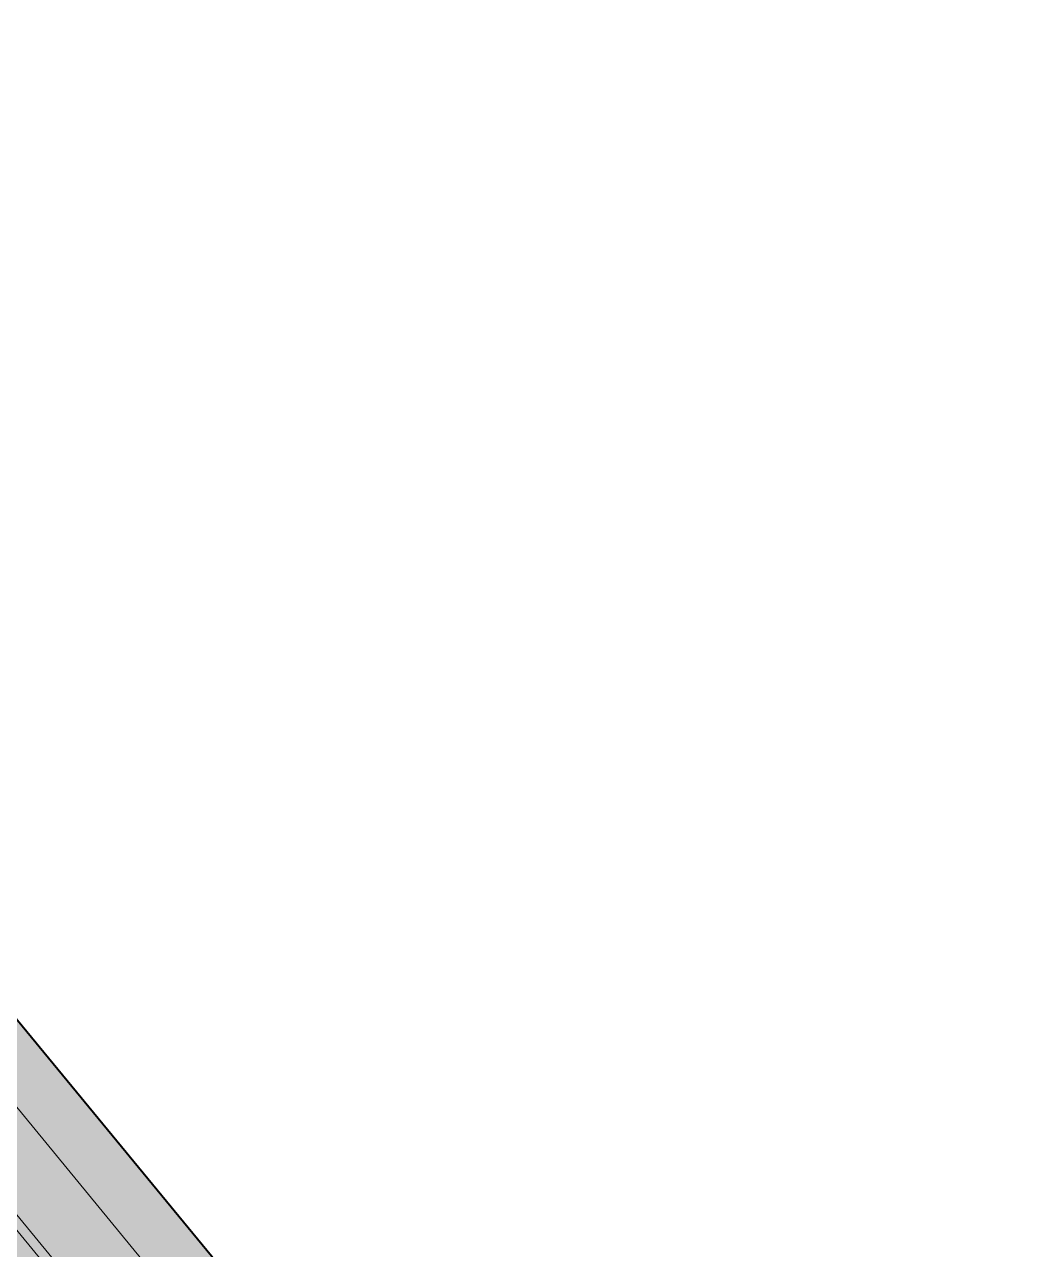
# Model space of a CAD drawing. Header units: inches. Extents: x 733725 to 1472938, y 4017711 to 8040520.
# Drawn here: x 736147.9 to 736350.5, y 4019722.6 to 4019974 of the extents above; entities that cross this region are included whole.
import ezdxf

# ---------------------------------------------------------------- set-up
doc = ezdxf.new("R2010")
doc.units = ezdxf.units.IN
doc.header["$MEASUREMENT"] = 0
for name, color, linetype, lineweight in [('H-ASPHALT', 252, 'Continuous', 13), ('H-REFOOZH', 105, 'Continuous', 15), ('H-SABZ PYADE', 63, 'Continuous', 13), ('LABE ASPHALT', 7, 'Continuous', 15), ('TAFKIKE KARBARI', 7, 'Continuous', 40)]:
    doc.layers.add(name, color=color, linetype=linetype, lineweight=lineweight)

msp = doc.modelspace()

# ---------------------------------------------------------------- hatches: boundary and pattern name
at = {"layer": 'H-ASPHALT'}
h = msp.add_hatch(color=256, dxfattribs=at)
edge = h.paths.add_edge_path()
edge.add_line((736013.07, 4019914.15), (736002.36, 4019905.13))
edge.add_line((736002.36, 4019905.13), (736235.71, 4019620.7))
edge.add_arc((736119.74, 4019525.56), 150, 28.5098, 39.3647, ccw=False)
edge.add_line((736251.55, 4019597.15), (736264.45, 4019607.74))
edge.add_line((736264.45, 4019607.74), (736013.07, 4019914.15))
h = msp.add_hatch(color=256, dxfattribs=at)
edge = h.paths.add_edge_path()
edge.add_line((736222.2, 4019634.01), (736000.83, 4019903.85))
edge.add_line((736000.83, 4019903.85), (735990.12, 4019894.83))
edge.add_line((735990.12, 4019894.83), (736068.76, 4019798.98))
edge.add_line((736068.76, 4019798.98), (736085.64, 4019778.4))
edge.add_line((736085.64, 4019778.4), (736198.61, 4019640.69))
edge.add_arc((736189.34, 4019633.08), 12, -42.0547, 39.3647, ccw=False)
edge.add_line((736198.25, 4019625.04), (736194.83, 4019621.25))
edge.add_line((736194.83, 4019621.25), (736203.76, 4019607.99))
edge.add_line((736203.76, 4019607.99), (736209.3, 4019601.53))
edge.add_arc((736150.9, 4019551.35), 77, 17.6961, 40.6661, ccw=False)
edge.add_line((736224.25, 4019574.76), (736246.22, 4019592.77))
edge.add_arc((736106.24, 4019538.87), 150, 21.0616, 39.3647)
at = {"layer": 'H-REFOOZH'}
h = msp.add_hatch(color=256, dxfattribs=at)
edge = h.paths.add_edge_path()
edge.add_line((736002.38, 4019905.11), (736235.71, 4019620.7))
edge.add_arc((736119.74, 4019525.56), 150, -5.3533, 39.3647, ccw=False)
edge.add_arc((735835.85, 4019543.79), 434.44, -6.1186, -4.2546, ccw=False)
edge.add_arc((735803.71, 4019535.09), 465.62, -6.4842, -4.6317, ccw=False)
edge.add_arc((734358.64, 4019646.52), 1914.76, -5.60592, -4.91393, ccw=False)
edge.add_arc((736257.49, 4019460.2), 6.78, -49.3975, -6.1537, ccw=False)
edge.add_arc((736257.13, 4019460.46), 7.21, -100.6046, -48.5769, ccw=False)
edge.add_arc((736256.91, 4019457.65), 4.42, 176.0626, 255.5926, ccw=False)
edge.add_arc((727476.18, 4020330.46), 8819.58, -5.677463, -5.604897)
edge.add_arc((736173.87, 4019484.6), 81.23, -11.0174, 7.474)
edge.add_arc((737731.67, 4019585.09), 1480, 183.08847, 183.48357, ccw=False)
edge.add_arc((736292.99, 4019504.32), 39.19, 172.2658, 178.4952, ccw=False)
edge.add_arc((737982.18, 4019356.62), 1734.77, 174.43408, 174.94085, ccw=False)
edge.add_arc((736106.24, 4019538.87), 150, -5.3533, 39.3647)
edge.add_line((736222.2, 4019634.01), (736000.83, 4019903.85))
edge.add_arc((736001.61, 4019904.48), 1, 39.3647, 219.3647, ccw=False)
at = {"layer": 'H-SABZ PYADE'}
h = msp.add_hatch(color=256, dxfattribs=at)
edge = h.paths.add_edge_path()
edge.add_line((736052.73, 4019971.52), (736049.01, 4019976.04))
edge.add_line((736049.01, 4019976.04), (736016.52, 4019949.32))
edge.add_arc((736032.4, 4019930.01), 25, 129.4317, 219.3647)
edge.add_line((736013.07, 4019914.15), (736346.05, 4019508.28))
edge.add_line((736346.05, 4019508.28), (736350.52, 4019511.95))
edge.add_line((736350.52, 4019511.95), (736349.94, 4019512.66))
edge.add_line((736349.94, 4019512.66), (736325.99, 4019543.72))
edge.add_line((736325.99, 4019543.72), (736309.44, 4019565.04))
edge.add_line((736309.44, 4019565.04), (736292.65, 4019586.31))
edge.add_line((736292.65, 4019586.31), (736272.06, 4019612.31))
edge.add_arc((688901, 3983238.58), 59724.92, 37.5187524, 37.603297)
edge.add_line((736218.34, 4019682.17), (736079.34, 4019851.04))
edge.add_line((736079.34, 4019851.04), (736071.94, 4019860.03))
edge.add_line((736071.94, 4019860.03), (736045.85, 4019891.74))
edge.add_line((736045.85, 4019891.74), (736022.36, 4019920.27))
edge.add_line((736022.36, 4019920.27), (736018.44, 4019925.8))
edge.add_line((736018.44, 4019925.8), (736019.9, 4019944.52))
edge.add_line((736019.9, 4019944.52), (736052.73, 4019971.52))

# ---------------------------------------------------------------- linework, layer by layer
at = {"layer": 'LABE ASPHALT'}
msp.add_lwpolyline([(736049.01, 4019976.04), (736016.52, 4019949.32, 0.413871), (736013.07, 4019914.15), (736013.07, 4019914.15), (736346.03, 4019508.29)], format="xyb", dxfattribs=at)
msp.add_lwpolyline([(736222.2, 4019634.01, -0.197634), (736255.58, 4019524.87, 0.002211), (736254.16, 4019509.6, 0.027188), (736253.82, 4019505.35, 0.001724), (736254.4, 4019495.16, -0.08086), (736253.6, 4019469.07, -0.000317), (736252.5, 4019457.96), (736252.5, 4019457.96, 0.361649), (736255.81, 4019453.37, 0.230995), (736261.9, 4019455.06), (736261.9, 4019455.06, 0.190958), (736264.23, 4019459.48, 0.003019), (736266.35, 4019482.5, 0.008083), (736267.81, 4019497.49, 0.008134), (736269.09, 4019511.56, 0.197634), (736235.71, 4019620.7), (736002.38, 4019905.11, 1), (736000.83, 4019903.85)], format="xyb", close=True, dxfattribs=at)
at = {"layer": 'TAFKIKE KARBARI'}
msp.add_lwpolyline([(736350.52, 4019511.95), (736349.94, 4019512.66), (736325.99, 4019543.72), (736309.44, 4019565.04), (736292.65, 4019586.31), (736272.06, 4019612.31, 0.000369), (736218.34, 4019682.17), (736101.15, 4019824.55), (736079.34, 4019851.04), (736071.94, 4019860.03), (736045.85, 4019891.74), (736022.36, 4019920.27), (736018.44, 4019925.8), (736019.9, 4019944.52), (736052.73, 4019971.52)], format="xyb", dxfattribs=at)

doc.saveas('drawing.dxf')
